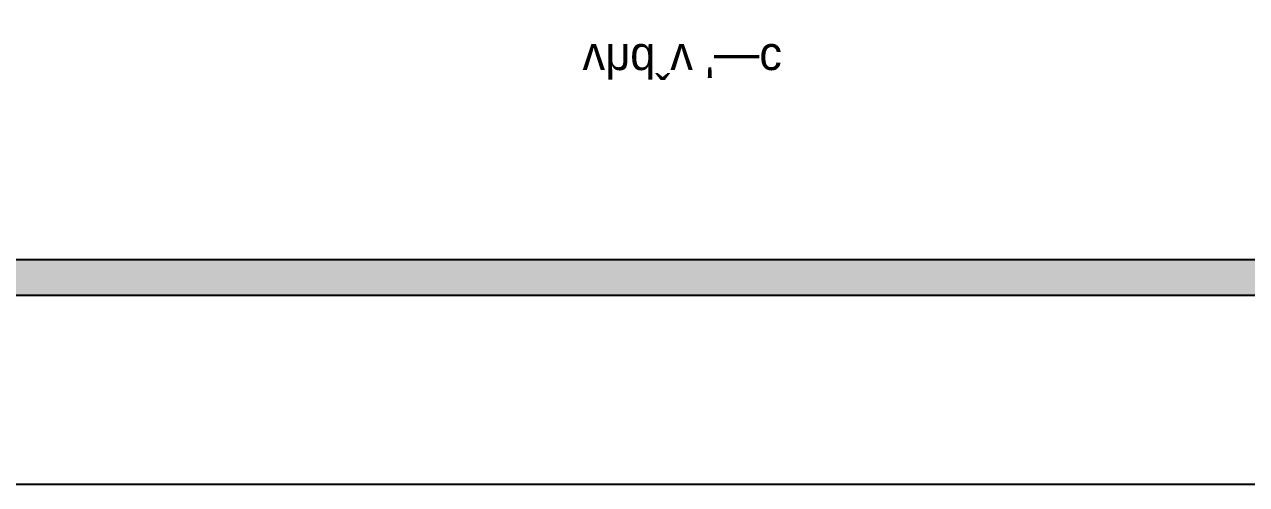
# Model space of a CAD drawing. Header units: inches. Extents: x 70 to 1974, y -315 to 363.
# Drawn here: x 527.7 to 538.4, y -191.99 to -187.96 of the extents above; entities that cross this region are included whole.
import ezdxf

# ---------------------------------------------------------------- set-up
doc = ezdxf.new("R2010")
doc.units = ezdxf.units.IN
doc.header["$MEASUREMENT"] = 0
doc.layers.add('hidden line', color=252, linetype='Continuous', lineweight=5)
doc.styles.add('1111', font='naskhn.shx')

# ---------------------------------------------------------------- blocks, each defined once
blk = doc.blocks.new('k1')
at = {"true_color": 0x636466}
h = blk.add_hatch(color=251, dxfattribs=at)
h.dxf.hatch_style = 1
h.paths.add_polyline_path([(-462.468, -162.319), (-463.16, -162.319), (-477.869, -162.319), (-477.869, -162.634), (-462.468, -162.633)])
for points in [[(-452.366, -202.667), (-482.066, -202.667), (-482.066, -160.662), (-452.366, -160.662)], [(-482.066, -160.662), (-452.366, -160.662), (-452.366, -202.667), (-482.066, -202.667)]]:
    blk.add_lwpolyline(points, close=True)
for points in [[(-477.869, -162.319), (-462.606, -162.319)], [(-462.557, -162.634), (-477.869, -162.634)]]:
    blk.add_lwpolyline(points)

msp = doc.modelspace()

# ---------------------------------------------------------------- block references
at = {"rotation": 180}
msp.add_blockref('k1', (64.84801, -352.65707), dxfattribs=at)

# ---------------------------------------------------------------- texts
at = {"layer": 'hidden line', "style": '1111', "text_generation_flag": 2}
msp.add_text("vhdˆv '—c ", height=0.295857, rotation=180, dxfattribs=at).set_placement((532.58633, -188.1372))

doc.saveas('drawing.dxf')
